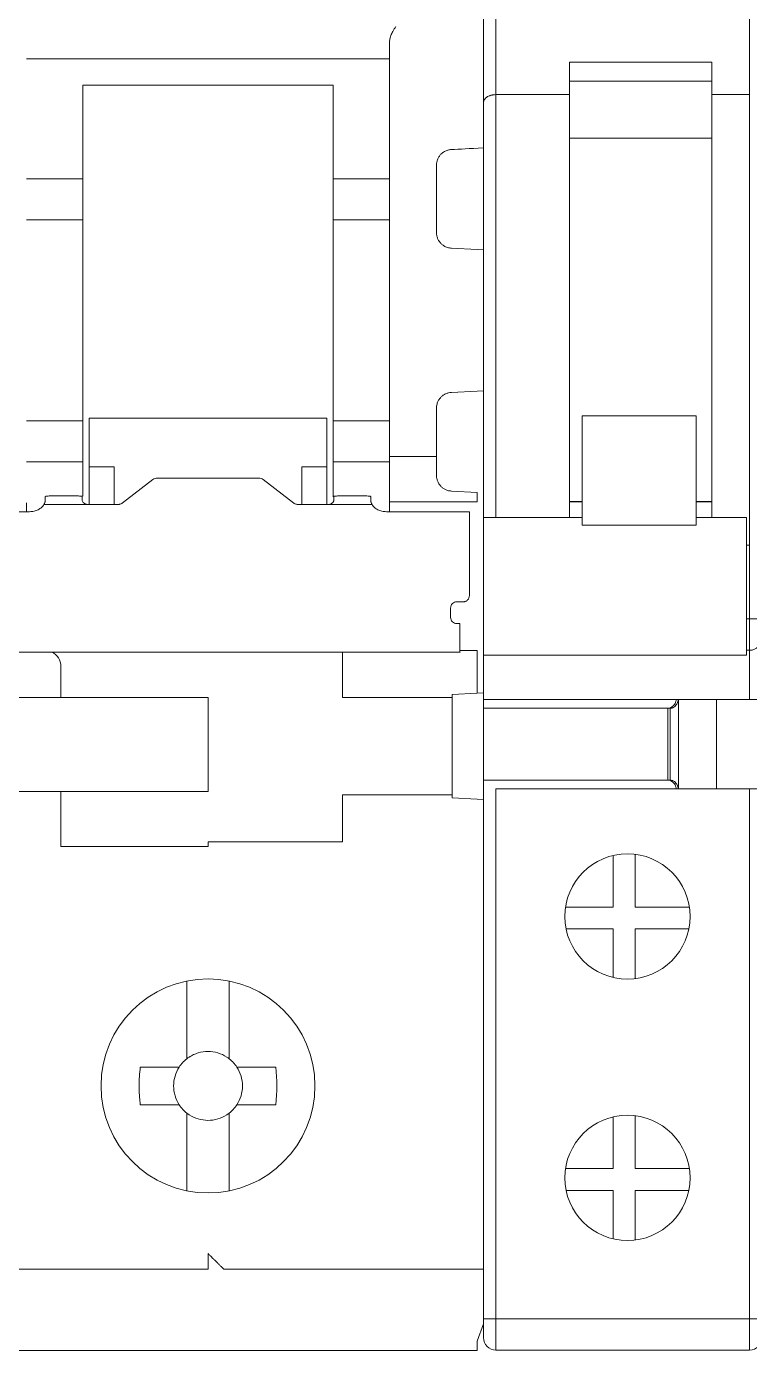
# Model space of a CAD drawing. Header units: millimetres. Extents: x 1359 to 3577, y 1336 to 3557.
# Drawn here: x 1837.87 to 1860.97, y 2922.51 to 2964.79 of the extents above; entities that cross this region are included whole.
import ezdxf

# ---------------------------------------------------------------- set-up
doc = ezdxf.new("R2010")
doc.units = ezdxf.units.MM
doc.layers.add('000-PI-Oprema', color=30, linetype='Continuous', lineweight=5)

msp = doc.modelspace()

# ---------------------------------------------------------------- linework, layer by layer
at = {"layer": '000-PI-Oprema', "color": 0, "linetype": 'ByBlock', "lineweight": 0}
for p, q in [((1852.471, 2962.358), (1852.471, 2988.969)), ((1852.871, 2962.613), (1852.871, 2988.969)), ((1860.971, 2962.613), (1860.971, 2988.969)), ((1855.221, 2962.613), (1855.221, 2963.654)), ((1859.771, 2963.654), (1855.221, 2963.654)), ((1859.771, 2963.654), (1859.771, 2962.613)), ((1859.771, 2963.038), (1855.221, 2963.038)), ((1852.471, 2949.109), (1852.471, 2962.358)), ((1855.221, 2962.613), (1852.871, 2962.613)), ((1852.871, 2962.613), (1852.871, 2949.109)), ((1855.221, 2962.613), (1855.221, 2949.109)), ((1860.971, 2962.613), (1859.771, 2962.613)), ((1859.771, 2949.109), (1859.771, 2962.613)), ((1860.971, 2948.225), (1860.971, 2962.613)), ((1859.771, 2961.225), (1855.221, 2961.225)), ((1859.771, 2961.219), (1855.221, 2961.219)), ((1857.871, 2961.225), (1857.871, 2961.219)), ((1855.621, 2952.36), (1855.621, 2948.862)), ((1859.271, 2952.36), (1855.621, 2952.36)), ((1859.271, 2952.36), (1859.271, 2948.862)), ((1855.221, 2949.619), (1855.621, 2949.619)), ((1855.621, 2949.613), (1855.221, 2949.613)), ((1859.271, 2949.619), (1859.771, 2949.619)), ((1859.771, 2949.613), (1859.271, 2949.613)), ((1852.471, 2923.519), (1852.471, 2949.108)), ((1855.621, 2949.108), (1852.471, 2949.108)), ((1859.271, 2948.862), (1855.621, 2948.862)), ((1860.871, 2949.108), (1859.271, 2949.108)), ((1860.871, 2949.108), (1860.871, 2944.708)), ((1860.971, 2948.225), (1860.871, 2948.225)), ((1860.971, 2945.869), (1860.971, 2948.225)), ((1860.871, 2945.869), (1860.971, 2945.869)), ((1861.371, 2945.869), (1860.971, 2945.869)), ((1860.971, 2944.869), (1860.971, 2945.869)), ((1852.471, 2944.708), (1860.871, 2944.708)), ((1860.871, 2944.869), (1860.971, 2944.869)), ((1860.971, 2943.294), (1860.971, 2944.869)), ((1852.471, 2943.294), (1860.971, 2943.294)), ((1852.471, 2943.019), (1858.364, 2943.019)), ((1858.364, 2943.019), (1858.436, 2943.019)), ((1858.364, 2943.019), (1858.364, 2940.719)), ((1858.436, 2943.019), (1858.436, 2940.719)), ((1858.45, 2943.019), (1858.436, 2943.019)), ((1858.698, 2943.294), (1858.698, 2940.444)), ((1859.919, 2943.294), (1859.919, 2940.444)), ((1859.921, 2943.294), (1859.921, 2940.444)), ((1861.371, 2943.294), (1860.971, 2943.294)), ((1858.364, 2940.719), (1852.471, 2940.719)), ((1852.871, 2940.444), (1860.971, 2940.444)), ((1852.871, 2923.519), (1852.871, 2940.444)), ((1858.436, 2940.719), (1858.364, 2940.719)), ((1858.45, 2940.719), (1858.436, 2940.719)), ((1860.971, 2940.444), (1861.371, 2940.444)), ((1860.971, 2923.519), (1860.971, 2940.444)), ((1856.62, 2938.317), (1856.62, 2936.669)), ((1857.32, 2938.353), (1857.32, 2936.669)), ((1855.094, 2936.669), (1856.62, 2936.669)), ((1857.32, 2936.669), (1859.049, 2936.669)), ((1856.62, 2935.969), (1855.112, 2935.969)), ((1856.62, 2935.969), (1856.62, 2934.42)), ((1857.32, 2934.385), (1857.32, 2935.969)), ((1859.031, 2935.969), (1857.32, 2935.969)), ((1856.62, 2929.967), (1856.62, 2928.319)), ((1857.32, 2930.003), (1857.32, 2928.319)), ((1855.094, 2928.319), (1856.62, 2928.319)), ((1857.32, 2928.319), (1859.049, 2928.319)), ((1855.112, 2927.619), (1856.62, 2927.619)), ((1856.62, 2927.619), (1856.62, 2926.07)), ((1857.32, 2926.035), (1857.32, 2927.619)), ((1859.031, 2927.619), (1857.32, 2927.619)), ((1852.471, 2922.919), (1852.471, 2923.519)), ((1852.871, 2923.519), (1852.471, 2923.519)), ((1852.871, 2923.519), (1860.971, 2923.519)), ((1852.871, 2922.519), (1852.871, 2923.519)), ((1861.371, 2923.519), (1860.971, 2923.519)), ((1860.971, 2922.519), (1860.971, 2923.519)), ((1852.871, 2922.519), (1860.971, 2922.519))]:
    msp.add_line(p, q, dxfattribs=at)
at = {"layer": '000-PI-Oprema', "color": 0, "lineweight": 0}
for p, q in [((1849.471, 2963.758), (1837.871, 2963.758)), ((1839.671, 2962.088), (1839.671, 2962.912)), ((1847.671, 2962.912), (1839.671, 2962.912)), ((1847.671, 2962.912), (1847.671, 2962.088)), ((1839.671, 2962.088), (1839.671, 2959.923)), ((1847.671, 2959.923), (1847.671, 2962.088)), ((1852.471, 2960.53), (1852.471, 2957.656)), ((1837.871, 2959.923), (1839.671, 2959.923)), ((1839.671, 2959.923), (1839.671, 2958.612)), ((1847.671, 2958.612), (1847.671, 2959.923)), ((1847.671, 2959.923), (1849.471, 2959.923)), ((1839.671, 2958.612), (1837.871, 2958.612)), ((1839.671, 2958.612), (1839.671, 2952.2)), ((1847.671, 2952.2), (1847.671, 2958.612)), ((1849.471, 2958.612), (1847.671, 2958.612)), ((1851.445, 2957.71), (1852.271, 2957.667)), ((1852.271, 2957.667), (1852.471, 2957.656)), ((1852.271, 2953.146), (1851.445, 2953.103)), ((1852.471, 2953.156), (1852.271, 2953.146)), ((1852.471, 2953.156), (1852.471, 2951.983)), ((1837.871, 2952.2), (1839.671, 2952.2)), ((1839.671, 2952.2), (1839.671, 2950.89)), ((1839.871, 2950.726), (1839.871, 2952.277)), ((1839.871, 2952.277), (1847.471, 2952.277)), ((1847.471, 2952.277), (1847.471, 2950.726)), ((1847.671, 2952.278), (1847.666, 2952.278)), ((1847.671, 2950.89), (1847.671, 2952.2)), ((1847.671, 2952.2), (1849.471, 2952.2)), ((1850.971, 2951.056), (1849.471, 2951.056)), ((1839.671, 2950.89), (1837.871, 2950.89)), ((1839.671, 2950.89), (1839.671, 2949.786)), ((1839.871, 2950.726), (1840.671, 2950.726)), ((1839.871, 2949.524), (1839.871, 2950.726)), ((1840.671, 2950.726), (1840.671, 2949.524)), ((1846.671, 2950.726), (1847.471, 2950.726)), ((1846.671, 2949.524), (1846.671, 2950.726)), ((1847.471, 2950.726), (1847.471, 2949.524)), ((1847.671, 2949.765), (1847.671, 2950.89)), ((1847.671, 2950.89), (1849.471, 2950.89)), ((1840.93, 2949.569), (1841.913, 2950.322)), ((1842.054, 2950.367), (1845.288, 2950.367)), ((1845.43, 2950.322), (1846.413, 2949.569)), ((1838.471, 2949.701), (1838.471, 2949.779)), ((1839.454, 2949.797), (1838.671, 2949.797)), ((1839.654, 2949.779), (1839.654, 2949.701)), ((1847.688, 2949.701), (1847.688, 2949.779)), ((1848.672, 2949.797), (1847.888, 2949.797)), ((1848.872, 2949.779), (1848.872, 2949.701)), ((1849.471, 2949.306), (1849.471, 2949.729)), ((1851.445, 2949.953), (1852.271, 2949.91)), ((1831.772, 2949.294), (1837.971, 2949.294)), ((1837.871, 2949.577), (1837.871, 2949.294)), ((1838.429, 2949.524), (1839.854, 2949.524)), ((1840.788, 2949.524), (1839.854, 2949.524)), ((1847.488, 2949.524), (1846.554, 2949.524)), ((1848.913, 2949.524), (1847.488, 2949.524)), ((1849.372, 2949.294), (1852.021, 2949.294)), ((1852.271, 2949.61), (1849.471, 2949.61)), ((1852.021, 2949.294), (1852.021, 2948.682)), ((1852.021, 2946.616), (1852.021, 2948.025)), ((1851.821, 2946.417), (1851.621, 2946.417)), ((1851.421, 2946.217), (1851.421, 2945.919)), ((1852.471, 2946.023), (1852.471, 2945.856)), ((1851.621, 2945.719), (1851.721, 2945.719)), ((1851.721, 2945.63), (1851.721, 2945.719)), ((1852.471, 2945.706), (1852.471, 2943.509)), ((1822.121, 2944.809), (1847.621, 2944.809)), ((1847.621, 2944.808), (1851.722, 2944.808)), ((1847.971, 2944.808), (1847.971, 2943.356)), ((1852.271, 2944.856), (1851.721, 2944.856)), ((1852.271, 2944.856), (1852.271, 2943.498)), ((1838.971, 2943.356), (1838.971, 2944.356)), ((1835.871, 2943.356), (1838.971, 2943.356)), ((1839.371, 2943.356), (1838.971, 2943.356)), ((1843.671, 2943.356), (1839.371, 2943.356)), ((1843.671, 2940.356), (1843.671, 2943.356)), ((1848.371, 2943.356), (1847.971, 2943.356)), ((1848.371, 2943.356), (1851.471, 2943.356)), ((1851.471, 2943.456), (1852.271, 2943.498)), ((1851.471, 2943.356), (1851.471, 2943.456)), ((1851.471, 2940.256), (1851.471, 2943.356)), ((1852.471, 2943.509), (1852.271, 2943.498)), ((1852.471, 2943.509), (1852.471, 2940.104)), ((1852.476, 2941.056), (1852.471, 2941.056)), ((1838.971, 2940.356), (1835.871, 2940.356)), ((1838.971, 2938.606), (1838.971, 2940.356)), ((1838.971, 2940.356), (1839.371, 2940.356)), ((1839.371, 2940.356), (1843.671, 2940.356)), ((1848.371, 2940.256), (1847.971, 2940.256)), ((1847.971, 2938.756), (1847.971, 2940.256)), ((1848.371, 2940.256), (1851.471, 2940.256)), ((1851.471, 2940.156), (1851.471, 2940.256)), ((1852.271, 2940.114), (1851.471, 2940.156)), ((1852.471, 2940.104), (1852.271, 2940.114)), ((1852.471, 2940.104), (1852.471, 2925.956)), ((1843.671, 2938.756), (1843.671, 2938.606)), ((1843.671, 2938.756), (1847.971, 2938.756)), ((1843.671, 2938.606), (1838.971, 2938.606)), ((1852.471, 2936.456), (1852.476, 2936.456)), ((1842.996, 2934.307), (1842.996, 2934.232)), ((1842.996, 2934.232), (1842.996, 2932.113)), ((1844.346, 2934.232), (1844.346, 2934.307)), ((1844.346, 2931.825), (1844.346, 2934.232)), ((1841.507, 2931.556), (1842.365, 2931.556)), ((1845.835, 2931.556), (1844.977, 2931.556)), ((1842.365, 2930.356), (1841.507, 2930.356)), ((1845.835, 2930.356), (1844.977, 2930.356)), ((1842.996, 2929.8), (1842.996, 2927.68)), ((1844.346, 2927.68), (1844.346, 2929.8)), ((1842.996, 2927.68), (1842.996, 2927.606)), ((1844.346, 2927.606), (1844.346, 2927.68)), ((1852.471, 2925.956), (1852.471, 2923.356)), ((1843.671, 2925.106), (1834.871, 2925.106)), ((1852.471, 2925.106), (1844.171, 2925.106)), ((1852.471, 2923.356), (1852.271, 2922.806)), ((1839.871, 2922.506), (1835.071, 2922.506)), ((1839.871, 2922.506), (1847.491, 2922.506)), ((1852.271, 2922.506), (1847.491, 2922.506))]:
    msp.add_line(p, q, dxfattribs=at)
at = {"layer": '000-PI-Oprema', "color": 0, "linetype": 'ByBlock', "lineweight": 0}
for centre in [(1857.071, 2936.369), (1857.071, 2928.019)]:
    msp.add_circle(centre, 2, dxfattribs=at)
at = {"layer": '000-PI-Oprema', "color": 0, "lineweight": 0}
msp.add_circle((1843.671, 2930.956), 3.418, dxfattribs=at)
at = {"layer": '000-PI-Oprema', "color": 0, "linetype": 'ByBlock', "lineweight": 0}
for centre, start, end in [((1860.971, 2945.269), 270, 0), ((1852.871, 2922.919), 180, 270), ((1860.971, 2922.919), 270, 0)]:
    msp.add_arc(centre, 0.4, start, end, dxfattribs=at)
at = {"layer": '000-PI-Oprema', "color": 0, "lineweight": 0}
for centre, radius, start, end in [((1838.471, 2944.356), 0.5, 0, 64.7859), ((1843.671, 2930.956), 1.1, 136.9319, 146.9443), ((1843.671, 2930.956), 1.1, 135, 136.9319), ((1843.671, 2930.956), 1.1, 133.0681, 135), ((1843.671, 2930.956), 1.1, 123.0557, 133.0681), ((1843.671, 2930.956), 1.1, 46.9319, 56.9443), ((1843.671, 2930.956), 1.1, 45, 46.9319), ((1843.671, 2930.956), 1.1, 43.0681, 45), ((1843.671, 2930.956), 1.1, 33.0557, 43.0681), ((1843.671, 2930.956), 1.1, 213.0557, 223.0681), ((1843.671, 2930.956), 1.1, 316.9319, 326.9443), ((1843.671, 2930.956), 1.1, 223.0681, 225), ((1843.671, 2930.956), 1.1, 225, 226.9319), ((1843.671, 2930.956), 1.1, 226.9319, 236.9443), ((1843.671, 2930.956), 1.1, 303.0557, 313.0681), ((1843.671, 2930.956), 1.1, 313.0681, 315), ((1843.671, 2930.956), 1.1, 315, 316.9319)]:
    msp.add_arc(centre, radius, start, end, dxfattribs=at)
for points, knots in [([(1849.471, 2964.299), (1849.472, 2964.32), (1849.474, 2964.364), (1849.489, 2964.43), (1849.51, 2964.496), (1849.54, 2964.563), (1849.591, 2964.662), (1849.638, 2964.737), (1849.671, 2964.789)], [0, 0, 0, 0, 0.117336, 0.242611, 0.377617, 0.505972, 0.652001, 1, 1, 1, 1]), ([(1852.471, 2964.789), (1852.471, 2964.757), (1852.471, 2964.693), (1852.471, 2964.597), (1852.471, 2964.502), (1852.471, 2964.375), (1852.471, 2964.219), (1852.471, 2964.042), (1852.471, 2963.882), (1852.471, 2963.745), (1852.471, 2963.63), (1852.471, 2963.575), (1852.471, 2963.547)], [0, 0, 0, 0, 0.061391, 0.122427, 0.18342, 0.24468, 0.372209, 0.500076, 0.627605, 0.755472, 0.877481, 1, 1, 1, 1]), ([(1849.471, 2964.145), (1849.471, 2964.155), (1849.471, 2964.174), (1849.471, 2964.21), (1849.471, 2964.252), (1849.471, 2964.283), (1849.471, 2964.299)], [0, 0, 0, 0, 0.251193, 0.5, 0.748807, 1, 1, 1, 1]), ([(1849.471, 2961.083), (1849.471, 2961.167), (1849.471, 2961.333), (1849.471, 2961.575), (1849.471, 2961.81), (1849.471, 2962.037), (1849.471, 2962.257), (1849.471, 2962.47), (1849.471, 2962.676), (1849.471, 2962.94), (1849.471, 2963.249), (1849.471, 2963.585), (1849.471, 2963.889), (1849.471, 2964.06), (1849.471, 2964.145)], [0, 0, 0, 0, 0.062754, 0.125301, 0.187708, 0.250043, 0.312375, 0.374772, 0.437302, 0.500033, 0.625237, 0.749935, 0.874674, 1, 1, 1, 1]), ([(1852.471, 2963.547), (1852.471, 2963.511), (1852.471, 2963.437), (1852.471, 2963.317), (1852.471, 2963.191), (1852.471, 2963.057), (1852.471, 2962.915), (1852.471, 2962.766), (1852.471, 2962.61), (1852.471, 2962.392), (1852.471, 2962.104), (1852.471, 2961.731), (1852.471, 2961.336), (1852.471, 2961.054), (1852.471, 2960.912)], [0, 0, 0, 0, 0.062728, 0.125272, 0.18769, 0.250045, 0.312396, 0.374803, 0.437328, 0.500029, 0.625194, 0.749922, 0.874696, 1, 1, 1, 1]), ([(1849.471, 2959.69), (1849.471, 2959.761), (1849.471, 2959.903), (1849.471, 2960.111), (1849.471, 2960.315), (1849.471, 2960.514), (1849.471, 2960.709), (1849.471, 2960.899), (1849.471, 2961.022), (1849.471, 2961.083)], [0, 0, 0, 0, 0.143512, 0.28637, 0.428834, 0.571166, 0.71363, 0.856488, 1, 1, 1, 1]), ([(1851.445, 2960.86), (1851.427, 2960.858), (1851.389, 2960.855), (1851.333, 2960.842), (1851.278, 2960.823), (1851.223, 2960.796), (1851.171, 2960.762), (1851.116, 2960.715), (1851.058, 2960.648), (1851.01, 2960.561), (1850.977, 2960.462), (1850.973, 2960.394), (1850.971, 2960.36)], [0, 0, 0, 0, 0.067869, 0.138425, 0.211987, 0.288836, 0.369219, 0.453352, 0.573685, 0.721104, 0.860335, 1, 1, 1, 1]), ([(1850.971, 2960.36), (1850.971, 2960.295), (1850.971, 2960.163), (1850.971, 2959.962), (1850.971, 2959.825), (1850.971, 2959.757)], [0, 0, 0, 0, 0.333419, 0.666581, 1, 1, 1, 1]), ([(1849.471, 2951.123), (1849.471, 2951.237), (1849.471, 2951.465), (1849.471, 2951.81), (1849.471, 2952.158), (1849.471, 2952.508), (1849.471, 2952.862), (1849.471, 2953.459), (1849.471, 2954.306), (1849.471, 2955.406), (1849.471, 2956.506), (1849.471, 2957.473), (1849.471, 2958.305), (1849.471, 2959.005), (1849.471, 2959.461), (1849.471, 2959.69)], [0, 0, 0, 0, 0.041431, 0.082793, 0.124119, 0.165441, 0.206793, 0.248207, 0.374079, 0.500012, 0.625883, 0.751817, 0.834548, 0.917188, 1, 1, 1, 1]), ([(1850.971, 2959.757), (1850.971, 2959.655), (1850.971, 2959.452), (1850.971, 2959.145), (1850.971, 2958.835), (1850.971, 2958.523), (1850.971, 2958.314), (1850.971, 2958.209)], [0, 0, 0, 0, 0.200123, 0.400061, 0.599939, 0.799877, 1, 1, 1, 1]), ([(1851.445, 2957.71), (1851.424, 2957.712), (1851.382, 2957.715), (1851.321, 2957.731), (1851.253, 2957.757), (1851.18, 2957.799), (1851.108, 2957.862), (1851.049, 2957.936), (1851.005, 2958.021), (1850.976, 2958.113), (1850.973, 2958.177), (1850.971, 2958.209)], [0, 0, 0, 0, 0.082209, 0.16366, 0.245689, 0.369303, 0.493372, 0.618767, 0.744744, 0.872104, 1, 1, 1, 1]), ([(1852.471, 2957.656), (1852.471, 2957.55), (1852.471, 2957.338), (1852.471, 2957.017), (1852.471, 2956.697), (1852.471, 2956.375), (1852.471, 2956.053), (1852.471, 2955.73), (1852.471, 2955.326), (1852.471, 2954.841), (1852.471, 2954.276), (1852.471, 2953.714), (1852.471, 2953.342), (1852.471, 2953.156)], [0, 0, 0, 0, 0.071572, 0.143012, 0.214372, 0.285701, 0.357051, 0.428472, 0.500015, 0.625079, 0.749917, 0.8748, 1, 1, 1, 1]), ([(1850.971, 2952.603), (1850.972, 2952.625), (1850.974, 2952.667), (1850.986, 2952.73), (1851.01, 2952.801), (1851.049, 2952.876), (1851.108, 2952.951), (1851.18, 2953.013), (1851.262, 2953.06), (1851.351, 2953.093), (1851.414, 2953.099), (1851.445, 2953.103)], [0, 0, 0, 0, 0.085573, 0.170275, 0.255463, 0.381339, 0.506835, 0.630803, 0.754517, 0.877108, 1, 1, 1, 1]), ([(1850.971, 2952.603), (1850.971, 2952.499), (1850.971, 2952.289), (1850.971, 2951.977), (1850.971, 2951.668), (1850.971, 2951.36), (1850.971, 2951.157), (1850.971, 2951.056)], [0, 0, 0, 0, 0.200123, 0.400061, 0.599939, 0.799877, 1, 1, 1, 1]), ([(1852.471, 2952.006), (1852.471, 2951.992), (1852.471, 2951.964), (1852.471, 2951.742), (1852.471, 2951.394), (1852.471, 2950.937), (1852.471, 2950.554), (1852.471, 2950.283)], [0, 0, 0, 0, 0.201961, 0.403921, 0.605881, 0.807842, 1, 1, 1, 1]), ([(1849.471, 2949.729), (1849.471, 2949.791), (1849.471, 2949.913), (1849.471, 2950.103), (1849.471, 2950.298), (1849.471, 2950.497), (1849.471, 2950.701), (1849.471, 2950.909), (1849.471, 2951.052), (1849.471, 2951.123)], [0, 0, 0, 0, 0.143512, 0.28637, 0.428834, 0.571166, 0.71363, 0.856488, 1, 1, 1, 1]), ([(1850.971, 2951.056), (1850.971, 2950.987), (1850.971, 2950.851), (1850.971, 2950.649), (1850.971, 2950.518), (1850.971, 2950.452)], [0, 0, 0, 0, 0.333419, 0.666581, 1, 1, 1, 1]), ([(1851.445, 2949.953), (1851.426, 2949.955), (1851.387, 2949.958), (1851.331, 2949.971), (1851.265, 2949.995), (1851.193, 2950.033), (1851.119, 2950.093), (1851.056, 2950.167), (1851.009, 2950.254), (1850.977, 2950.351), (1850.973, 2950.418), (1850.971, 2950.452)], [0, 0, 0, 0, 0.070997, 0.142096, 0.214572, 0.332081, 0.453288, 0.585757, 0.721078, 0.860541, 1, 1, 1, 1]), ([(1838.471, 2949.779), (1838.471, 2949.784), (1838.493, 2949.789), (1838.567, 2949.795), (1838.619, 2949.797), (1838.671, 2949.797)], [0, 0, 0, 0, 0.5, 0.5, 1, 1, 1, 1]), ([(1839.654, 2949.779), (1839.654, 2949.781), (1839.652, 2949.783), (1839.64, 2949.786), (1839.622, 2949.789), (1839.589, 2949.793), (1839.533, 2949.796), (1839.481, 2949.797), (1839.454, 2949.797)], [0, 0, 0, 0, 0.128148, 0.251094, 0.373747, 0.501054, 0.748354, 1, 1, 1, 1]), ([(1847.688, 2949.779), (1847.688, 2949.784), (1847.71, 2949.789), (1847.784, 2949.795), (1847.836, 2949.797), (1847.888, 2949.797)], [0, 0, 0, 0, 0.5, 0.5, 1, 1, 1, 1]), ([(1848.872, 2949.779), (1848.871, 2949.781), (1848.869, 2949.783), (1848.858, 2949.786), (1848.839, 2949.789), (1848.806, 2949.793), (1848.751, 2949.796), (1848.698, 2949.797), (1848.672, 2949.797)], [0, 0, 0, 0, 0.128148, 0.251094, 0.373747, 0.501054, 0.748354, 1, 1, 1, 1]), ([(1852.471, 2949.901), (1852.471, 2949.829), (1852.471, 2949.687), (1852.471, 2949.48), (1852.471, 2949.279), (1852.471, 2949.084), (1852.471, 2948.895), (1852.471, 2948.713), (1852.471, 2948.536), (1852.471, 2948.31), (1852.471, 2948.043), (1852.471, 2947.753), (1852.471, 2947.49), (1852.471, 2947.34), (1852.471, 2947.265)], [0, 0, 0, 0, 0.062728, 0.125272, 0.18769, 0.250045, 0.312396, 0.374803, 0.437328, 0.500029, 0.625194, 0.749922, 0.874696, 1, 1, 1, 1]), ([(1838.429, 2949.524), (1838.418, 2949.507), (1838.397, 2949.474), (1838.354, 2949.429), (1838.304, 2949.39), (1838.227, 2949.345), (1838.116, 2949.303), (1838.02, 2949.298), (1837.971, 2949.294)], [0, 0, 0, 0, 0.126929, 0.250928, 0.374602, 0.500576, 0.748126, 1, 1, 1, 1]), ([(1838.471, 2949.651), (1838.471, 2949.642), (1838.47, 2949.625), (1838.461, 2949.594), (1838.449, 2949.561), (1838.436, 2949.536), (1838.429, 2949.524)], [0, 0, 0, 0, 0.256458, 0.506841, 0.753776, 1, 1, 1, 1]), ([(1839.854, 2949.524), (1839.841, 2949.525), (1839.814, 2949.526), (1839.775, 2949.535), (1839.741, 2949.549), (1839.701, 2949.574), (1839.662, 2949.611), (1839.657, 2949.637), (1839.654, 2949.651)], [0, 0, 0, 0, 0.128818, 0.251822, 0.37424, 0.501366, 0.746636, 1, 1, 1, 1]), ([(1840.93, 2949.569), (1840.92, 2949.562), (1840.9, 2949.549), (1840.866, 2949.535), (1840.828, 2949.526), (1840.802, 2949.525), (1840.788, 2949.524)], [0, 0, 0, 0, 0.25487, 0.5, 0.74513, 1, 1, 1, 1]), ([(1846.554, 2949.524), (1846.541, 2949.525), (1846.515, 2949.526), (1846.477, 2949.535), (1846.442, 2949.549), (1846.423, 2949.562), (1846.413, 2949.569)], [0, 0, 0, 0, 0.25487, 0.5, 0.74513, 1, 1, 1, 1]), ([(1847.688, 2949.651), (1847.688, 2949.644), (1847.686, 2949.632), (1847.675, 2949.61), (1847.657, 2949.588), (1847.624, 2949.561), (1847.569, 2949.531), (1847.515, 2949.527), (1847.488, 2949.524)], [0, 0, 0, 0, 0.130698, 0.254597, 0.376443, 0.501216, 0.749391, 1, 1, 1, 1]), ([(1848.913, 2949.524), (1848.907, 2949.536), (1848.894, 2949.561), (1848.881, 2949.594), (1848.873, 2949.625), (1848.872, 2949.642), (1848.872, 2949.651)], [0, 0, 0, 0, 0.246224, 0.493159, 0.743542, 1, 1, 1, 1]), ([(1849.372, 2949.294), (1849.347, 2949.295), (1849.299, 2949.297), (1849.228, 2949.309), (1849.16, 2949.329), (1849.076, 2949.365), (1848.982, 2949.426), (1848.936, 2949.491), (1848.913, 2949.524)], [0, 0, 0, 0, 0.126929, 0.250928, 0.374602, 0.500576, 0.748126, 1, 1, 1, 1]), ([(1852.471, 2947.265), (1852.471, 2947.252), (1852.471, 2947.225), (1852.471, 2947.178), (1852.471, 2947.125), (1852.471, 2947.045), (1852.471, 2946.93), (1852.471, 2946.77), (1852.471, 2946.594), (1852.471, 2946.408), (1852.471, 2946.216), (1852.471, 2946.088), (1852.471, 2946.023)], [0, 0, 0, 0, 0.061391, 0.122427, 0.18342, 0.24468, 0.372209, 0.500076, 0.627605, 0.755472, 0.877481, 1, 1, 1, 1]), ([(1851.621, 2946.417), (1851.569, 2946.417), (1851.517, 2946.395), (1851.443, 2946.321), (1851.421, 2946.27), (1851.421, 2946.217)], [0, 0, 0, 0, 0.5, 0.5, 1, 1, 1, 1]), ([(1851.821, 2946.417), (1851.835, 2946.417), (1851.861, 2946.419), (1851.899, 2946.43), (1851.933, 2946.449), (1851.973, 2946.482), (1852.013, 2946.537), (1852.019, 2946.589), (1852.021, 2946.616)], [0, 0, 0, 0, 0.128148, 0.251094, 0.373747, 0.501054, 0.748354, 1, 1, 1, 1]), ([(1851.421, 2945.919), (1851.421, 2945.866), (1851.443, 2945.815), (1851.517, 2945.741), (1851.569, 2945.719), (1851.621, 2945.719)], [0, 0, 0, 0, 0.5, 0.5, 1, 1, 1, 1]), ([(1852.471, 2945.856), (1852.471, 2945.843), (1852.471, 2945.817), (1852.471, 2945.78), (1852.471, 2945.744), (1852.471, 2945.712), (1852.471, 2945.708), (1852.471, 2945.706)], [0, 0, 0, 0, 0.169382, 0.332374, 0.500748, 0.7482, 1, 1, 1, 1]), ([(1851.721, 2945.63), (1851.721, 2945.513), (1851.721, 2945.281), (1851.721, 2945.004), (1851.721, 2944.831), (1851.721, 2944.823), (1851.722, 2944.808)], [0, 0, 0, 0, 0.264619, 0.529237, 0.793855, 1, 1, 1, 1]), ([(1844.271, 2931.878), (1844.182, 2931.936), (1844.084, 2931.981), (1843.881, 2932.041), (1843.778, 2932.056), (1843.565, 2932.056), (1843.461, 2932.041), (1843.309, 2931.996), (1843.259, 2931.977), (1843.187, 2931.944), (1843.163, 2931.932), (1843.128, 2931.913), (1843.116, 2931.906), (1843.099, 2931.896), (1843.091, 2931.891), (1843.082, 2931.885), (1843.077, 2931.882), (1843.073, 2931.881), (1843.071, 2931.878)], [0, 0, 0, 0, 0.25, 0.25, 0.5, 0.5, 0.75, 0.75, 0.875, 0.875, 0.9375, 0.9375, 0.96875, 0.96875, 0.984375, 0.992187, 0.992187, 1, 1, 1, 1]), ([(1841.507, 2931.556), (1841.483, 2931.357), (1841.471, 2931.157), (1841.471, 2930.856), (1841.474, 2930.756), (1841.483, 2930.606), (1841.487, 2930.556), (1841.494, 2930.481), (1841.498, 2930.443), (1841.502, 2930.4), (1841.505, 2930.378), (1841.506, 2930.369), (1841.507, 2930.362), (1841.509, 2930.359), (1841.507, 2930.356)], [0, 0, 0, 0, 0.5, 0.5, 0.75, 0.75, 0.875, 0.875, 0.9375, 0.96875, 0.984375, 0.992188, 0.992188, 1, 1, 1, 1]), ([(1842.749, 2931.556), (1842.633, 2931.378), (1842.571, 2931.17), (1842.571, 2930.744), (1842.633, 2930.535), (1842.749, 2930.356)], [0, 0, 0, 0, 0.5, 0.5, 1, 1, 1, 1]), ([(1844.593, 2930.356), (1844.709, 2930.535), (1844.771, 2930.744), (1844.771, 2931.167), (1844.71, 2931.378), (1844.593, 2931.556)], [0, 0, 0, 0, 0.5, 0.5, 1, 1, 1, 1]), ([(1843.071, 2930.034), (1843.249, 2929.918), (1843.457, 2929.857), (1843.882, 2929.856), (1844.093, 2929.918), (1844.271, 2930.034)], [0, 0, 0, 0, 0.5, 0.5, 1, 1, 1, 1]), ([(1843.671, 2925.606), (1843.671, 2925.585), (1843.671, 2925.543), (1843.671, 2925.481), (1843.671, 2925.41), (1843.671, 2925.33), (1843.671, 2925.251), (1843.671, 2925.185), (1843.671, 2925.14), (1843.671, 2925.112), (1843.671, 2925.108), (1843.671, 2925.106)], [0, 0, 0, 0, 0.080758, 0.160392, 0.240099, 0.368585, 0.500066, 0.628554, 0.760036, 0.877963, 1, 1, 1, 1]), ([(1843.671, 2925.606), (1843.692, 2925.586), (1843.729, 2925.548), (1843.782, 2925.496), (1843.825, 2925.452), (1843.882, 2925.395), (1843.95, 2925.327), (1844.027, 2925.251), (1844.089, 2925.188), (1844.136, 2925.141), (1844.166, 2925.112), (1844.169, 2925.108), (1844.171, 2925.106)], [0, 0, 0, 0, 0.090531, 0.16862, 0.234268, 0.287481, 0.430984, 0.554468, 0.680793, 0.795506, 0.900919, 1, 1, 1, 1]), ([(1852.271, 2922.506), (1852.271, 2922.506), (1852.271, 2922.56), (1852.271, 2922.697), (1852.271, 2922.749), (1852.271, 2922.806)], [0, 0, 0, 0, 0.5, 0.5, 0.737757, 0.737757, 0.737757, 0.737757])]:
    msp.add_open_spline(points, degree=3, knots=knots, dxfattribs=at)
at = {"layer": '000-PI-Oprema', "color": 0, "linetype": 'ByBlock', "lineweight": 0}
for points, knots in [([(1852.471, 2962.358), (1852.471, 2962.362), (1852.471, 2962.366), (1852.472, 2962.374), (1852.473, 2962.385), (1852.476, 2962.397), (1852.482, 2962.42), (1852.489, 2962.435), (1852.502, 2962.457), (1852.507, 2962.464), (1852.518, 2962.478), (1852.53, 2962.492), (1852.544, 2962.506), (1852.559, 2962.519), (1852.568, 2962.525), (1852.594, 2962.543), (1852.614, 2962.554), (1852.646, 2962.569), (1852.658, 2962.574), (1852.681, 2962.583), (1852.706, 2962.591), (1852.732, 2962.597), (1852.752, 2962.601), (1852.759, 2962.603), (1852.772, 2962.605), (1852.779, 2962.606), (1852.814, 2962.611), (1852.842, 2962.613), (1852.871, 2962.613)], [0, 0, 0, 0, 0.03125, 0.03125, 0.0625, 0.125, 0.125, 0.25, 0.25, 0.3125, 0.3125, 0.375, 0.4375, 0.4375, 0.5, 0.5, 0.625, 0.625, 0.6875, 0.6875, 0.75, 0.8125, 0.8125, 0.84375, 0.84375, 0.875, 0.875, 1, 1, 1, 1]), ([(1858.37, 2943.019), (1858.39, 2943.019), (1858.431, 2943.025), (1858.492, 2943.055), (1858.548, 2943.102), (1858.593, 2943.164), (1858.619, 2943.23), (1858.627, 2943.275), (1858.628, 2943.294)], [0, 0, 0, 0, 0.175586, 0.351172, 0.526758, 0.702344, 0.87793, 1, 1, 1, 1]), ([(1858.697, 2943.294), (1858.696, 2943.282), (1858.694, 2943.27), (1858.69, 2943.248), (1858.687, 2943.238), (1858.682, 2943.218), (1858.678, 2943.209), (1858.667, 2943.181), (1858.658, 2943.163), (1858.642, 2943.138), (1858.636, 2943.129), (1858.624, 2943.114), (1858.612, 2943.099), (1858.598, 2943.087), (1858.585, 2943.074), (1858.578, 2943.069), (1858.556, 2943.053), (1858.542, 2943.044), (1858.521, 2943.034), (1858.514, 2943.032), (1858.5, 2943.027), (1858.493, 2943.025), (1858.473, 2943.02), (1858.461, 2943.019), (1858.45, 2943.019)], [0, 0, 0, 0, 0.07828, 0.07828, 0.144117, 0.144117, 0.209954, 0.209954, 0.341628, 0.341628, 0.407465, 0.407465, 0.473303, 0.53914, 0.53914, 0.604977, 0.604977, 0.736651, 0.736651, 0.802488, 0.802488, 0.868326, 0.868326, 1, 1, 1, 1]), ([(1858.628, 2940.444), (1858.627, 2940.463), (1858.619, 2940.508), (1858.593, 2940.574), (1858.548, 2940.636), (1858.492, 2940.683), (1858.431, 2940.712), (1858.39, 2940.719), (1858.37, 2940.719)], [0, 0, 0, 0, 0.122057, 0.297646, 0.473234, 0.648823, 0.824411, 1, 1, 1, 1]), ([(1858.45, 2940.719), (1858.461, 2940.719), (1858.473, 2940.718), (1858.493, 2940.713), (1858.5, 2940.711), (1858.513, 2940.706), (1858.521, 2940.703), (1858.542, 2940.693), (1858.556, 2940.685), (1858.577, 2940.669), (1858.584, 2940.664), (1858.598, 2940.651), (1858.612, 2940.638), (1858.624, 2940.624), (1858.636, 2940.608), (1858.642, 2940.6), (1858.658, 2940.575), (1858.667, 2940.557), (1858.678, 2940.529), (1858.682, 2940.519), (1858.687, 2940.5), (1858.69, 2940.49), (1858.694, 2940.468), (1858.696, 2940.456), (1858.697, 2940.444)], [0, 0, 0, 0, 0.131674, 0.131674, 0.197511, 0.197511, 0.263348, 0.263348, 0.395022, 0.395022, 0.46086, 0.46086, 0.526697, 0.592534, 0.592534, 0.658371, 0.658371, 0.790045, 0.790045, 0.855882, 0.855882, 0.921719, 0.921719, 1, 1, 1, 1])]:
    msp.add_open_spline(points, degree=3, knots=knots, dxfattribs=at)
at = {"layer": '000-PI-Oprema', "color": 0, "lineweight": 0}
for points in [[(1851.445, 2960.86), (1851.72, 2960.874), (1851.996, 2960.888), (1852.471, 2960.912)], [(1852.471, 2960.53), (1852.471, 2960.76), (1852.471, 2960.897), (1852.471, 2960.912)], [(1841.913, 2950.322), (1841.95, 2950.35), (1842.002, 2950.367), (1842.054, 2950.367)], [(1845.288, 2950.367), (1845.341, 2950.367), (1845.393, 2950.35), (1845.43, 2950.322)], [(1852.471, 2949.901), (1852.471, 2949.916), (1852.471, 2950.052), (1852.471, 2950.283)], [(1838.471, 2949.701), (1838.471, 2949.696), (1838.471, 2949.678), (1838.471, 2949.651)], [(1839.654, 2949.651), (1839.654, 2949.678), (1839.654, 2949.696), (1839.654, 2949.701)], [(1847.688, 2949.701), (1847.688, 2949.696), (1847.688, 2949.678), (1847.688, 2949.651)], [(1848.872, 2949.651), (1848.872, 2949.678), (1848.872, 2949.696), (1848.872, 2949.701)], [(1852.271, 2949.61), (1852.271, 2949.707), (1852.271, 2949.807), (1852.271, 2949.91)], [(1852.021, 2948.025), (1852.021, 2948.259), (1852.021, 2948.501), (1852.021, 2948.682)], [(1842.996, 2932.113), (1842.996, 2932.075), (1842.996, 2932.036), (1842.996, 2931.825)], [(1842.365, 2931.556), (1842.489, 2931.556), (1842.615, 2931.556), (1842.749, 2931.556)], [(1844.977, 2931.556), (1844.854, 2931.556), (1844.727, 2931.556), (1844.593, 2931.556)], [(1845.835, 2931.556), (1845.883, 2931.158), (1845.883, 2930.755), (1845.835, 2930.356)], [(1842.365, 2930.356), (1842.489, 2930.356), (1842.615, 2930.356), (1842.749, 2930.356)], [(1844.593, 2930.356), (1844.727, 2930.356), (1844.854, 2930.356), (1844.977, 2930.356)], [(1842.996, 2930.088), (1842.996, 2929.876), (1842.996, 2929.838), (1842.996, 2929.8)], [(1844.346, 2930.088), (1844.346, 2929.876), (1844.346, 2929.838), (1844.346, 2929.8)]]:
    msp.add_open_spline(points, degree=3, dxfattribs=at)

doc.saveas('drawing.dxf')
